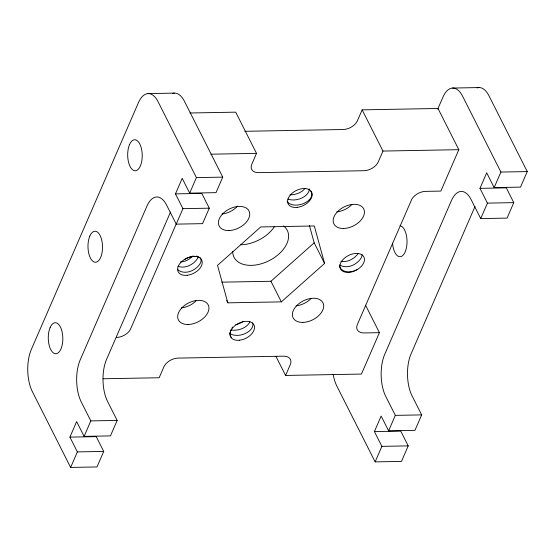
<?xml version="1.0" encoding="UTF-8"?>
<svg xmlns="http://www.w3.org/2000/svg" width="555" height="555" viewBox="0 0 555 555"><rect width="100%" height="100%" fill="white"/><g stroke="black" fill="none" stroke-linecap="round" stroke-linejoin="round"><path stroke-width="0.83" d="M69.909 437.125L96.251 436.646L103.716 451.423L96.979 466.949L70.638 467.428L77.374 451.902L69.909 437.125L76.645 421.599L84.117 436.376L110.452 435.897L117.167 420.426L107.621 401.529A29.831 13.986 89 0 1 106.574 359.363L170.503 212.045M175.47 193.882L201.812 193.404L209.277 208.18L202.561 223.651L176.219 224.13L182.935 208.659L175.47 193.882L182.206 178.356L189.671 193.133L216.013 192.654L222.749 177.128L184.482 101.364A29.831 13.986 89 0 0 172.563 93.455M176.178 224.102L130.238 329.753A11.932 7.555 -26.8 0 1 116.536 337.447M84.117 436.376L90.826 420.905L81.28 402.007A29.831 13.986 89 0 1 80.232 359.841L146.908 206.189A29.831 13.986 89 0 1 166.673 205.225L176.219 224.13M189.671 193.133L196.408 177.607L158.14 101.843A29.831 13.986 89 0 0 138.375 102.807L31.316 349.497A29.831 13.986 89 0 0 32.37 391.663L70.638 467.428M190.018 112.991L235.708 112.159L256.521 153.367L251.817 164.204A11.932 7.555 -26.8 0 0 258.616 172.64L363.976 170.718A11.932 7.555 -26.8 0 0 378.26 161.9L382.964 151.064L362.144 109.855L438.006 108.475L458.825 149.683L440.857 191.087L425.574 191.364A11.932 7.555 -26.8 0 0 411.879 199.051L357.351 324.508A11.932 7.555 -26.8 0 0 364.142 332.938L379.419 332.66L361.451 374.063L285.589 375.444L275.953 356.365M362.144 109.855L357.441 120.699A11.932 7.555 -26.8 0 1 343.163 129.516L244.706 131.306M285.589 375.444L290.293 364.607A11.932 7.555 -26.8 0 0 283.501 356.171L178.134 358.093A11.932 7.555 -26.8 0 0 163.857 366.911L159.153 377.747L103.119 378.767M437.708 109.162L442.876 97.264A29.831 13.986 89 0 1 462.641 96.299L500.908 172.064L494.172 187.59L520.514 187.111L527.25 171.585L488.976 95.821A29.831 13.986 89 0 0 477.064 87.912M374.41 431.582L400.752 431.103L408.216 445.88L401.48 461.406L375.138 461.885L381.875 446.359L374.41 431.582L381.146 416.056L388.611 430.833L414.953 430.354L421.668 414.89L412.122 395.986A29.831 13.986 89 0 1 411.075 353.819L475.004 206.509M479.971 188.339L506.306 187.861L513.777 202.637L507.062 218.108L480.72 218.587L487.436 203.116L479.971 188.339L486.707 172.813L494.172 187.59M388.611 430.833L395.327 415.369L385.781 396.464A29.831 13.986 89 0 1 384.733 354.298L451.409 200.646A29.831 13.986 89 0 1 471.174 199.689L480.72 218.587M221.729 282.162L270.944 281.267L314.179 242.826L309.378 225.344M281.35 301.871L324.592 263.431L314.29 225.968L260.76 226.94L217.525 265.38L227.821 302.843L281.35 301.871L270.944 281.267M148.039 93.594L174.381 93.115M452.54 88.051L478.882 87.572M210.838 154.2L256.521 153.367M382.964 151.064L458.825 149.683M196.408 177.607L222.749 177.128M500.908 172.064L527.25 171.585M182.935 208.659L209.277 208.18M487.436 203.116L513.777 202.637M90.826 420.905L117.167 420.426M395.327 415.369L421.668 414.89M77.374 451.902L103.716 451.423M381.875 446.359L408.216 445.88M365.544 305.188L379.419 332.66M314.179 242.826L324.592 263.431M375.138 461.885L336.871 386.127A29.831 13.986 89 0 1 333.166 374.417M226.662 300.553L227.821 302.843M274.704 226.246A29.831 18.891 -26.8 0 1 240.884 244.762M237.637 206.078A16.705 10.58 -26.8 0 1 222.069 213.987M351.821 204.58A16.705 10.58 -26.8 0 1 336.809 211.899M311.064 298.514A16.705 10.58 -26.8 0 1 296.044 305.826M196.324 300.602A16.705 10.58 -26.8 0 1 181.312 307.914M283.418 225.857A29.831 18.891 -26.8 0 1 269.258 260.621A29.831 18.891 -26.8 0 1 232.698 251.623M177.947 266.261A12.98 9.56 -25.2 0 0 191.191 264.569A12.98 6.709 -28.1 0 0 198.336 256.486M177.413 269.251A12.98 9.56 -25.2 0 0 193.792 269.723A12.98 6.709 -28.1 0 0 200.223 257.825M192.821 256.056A12.98 6.709 -28.1 0 1 188.596 259.428A12.98 9.56 -25.2 0 1 180.278 261.953M184.753 259.456A12.98 6.709 -28.1 0 1 194.16 256.153M196.095 256.132A12.98 6.709 -28.1 0 1 197.254 256.285M199.571 257.236A12.98 6.709 -28.1 0 1 199.918 257.52M305.007 188.436A12.98 7.943 -16.4 0 1 289.939 194.819M309.246 188.887A12.98 7.943 -16.4 0 1 301.837 198.017A12.98 7.943 -16.4 0 1 287.837 198.968M310.745 191.274A12.98 7.943 -16.4 0 1 304.438 203.165A12.98 7.943 -16.4 0 1 287.712 202.124A12.98 8.325 -37.5 0 1 287.136 201.243M362.075 254.669A12.98 6.709 -28.1 0 1 354.756 264.194A12.98 9.56 -25.2 0 1 339.778 264.957M358.086 253.559A12.98 6.709 -28.1 0 1 352.154 259.046A12.98 9.56 -25.2 0 1 340.895 261.336M357.358 269.341A12.98 9.56 -25.2 0 1 339.32 265.685M252.567 322.844A12.98 7.943 -16.4 0 1 245.13 333.59A12.98 7.943 -16.4 0 1 229.513 333.146M249.868 321.747A12.98 7.943 -16.4 0 1 231.428 329.989M242.993 321.574A12.98 7.943 -16.4 0 1 235.681 324.668M231.366 337.53A12.98 8.325 -37.5 0 1 231.366 329.004M232.094 327.721A12.98 8.325 -37.5 0 1 232.517 327.089M400.002 225.739A15.512 7.271 89 0 1 407.03 241.217A15.512 7.271 89 0 1 400.433 256.694A15.512 7.271 89 0 1 392.565 243.187M188.069 324.488A16.705 10.58 -26.8 0 0 208.701 306.145A16.705 10.58 -26.8 0 0 183.157 306.61A16.705 10.58 -26.8 0 0 188.069 324.488M228.826 230.561A16.705 10.58 -26.8 0 0 249.466 212.211A16.705 10.58 -26.8 0 0 223.915 212.676A16.705 10.58 -26.8 0 0 228.826 230.561M343.566 228.473A16.705 10.58 -26.8 0 0 364.198 210.13A16.705 10.58 -26.8 0 0 338.647 210.595A16.705 10.58 -26.8 0 0 343.566 228.473M302.801 322.399A16.705 10.58 -26.8 0 0 323.44 304.057A16.705 10.58 -26.8 0 0 297.889 304.522A16.705 10.58 -26.8 0 0 302.801 322.399M239.517 340.222A13.126 8.311 -26.8 0 0 253.982 324.973A13.126 8.311 -26.8 0 0 233.204 327.277A13.126 8.311 -26.8 0 0 239.517 340.222M349.47 272.325A13.126 8.311 -26.8 0 0 363.934 257.076A13.126 8.311 -26.8 0 0 343.156 259.386A13.126 8.311 -26.8 0 0 349.47 272.325M297.161 207.383A13.126 8.311 -26.8 0 0 311.626 192.134A13.126 8.311 -26.8 0 0 290.848 194.444A13.126 8.311 -26.8 0 0 297.161 207.383M187.208 275.28A13.126 8.311 -26.8 0 0 201.673 260.031A13.126 8.311 -26.8 0 0 180.895 262.335A13.126 8.311 -26.8 0 0 187.208 275.28M129.544 144.55A15.512 7.271 89 0 0 133.45 170.336A15.512 7.271 89 0 0 141.872 150.911A15.512 7.271 89 0 0 129.544 144.55M89.841 236.041A15.512 7.271 89 0 0 93.746 261.821A15.512 7.271 89 0 0 102.175 242.403A15.512 7.271 89 0 0 89.841 236.041M50.137 327.533A15.512 7.271 89 0 0 54.043 353.313A15.512 7.271 89 0 0 62.472 333.888A15.512 7.271 89 0 0 50.137 327.533"/></g></svg>
